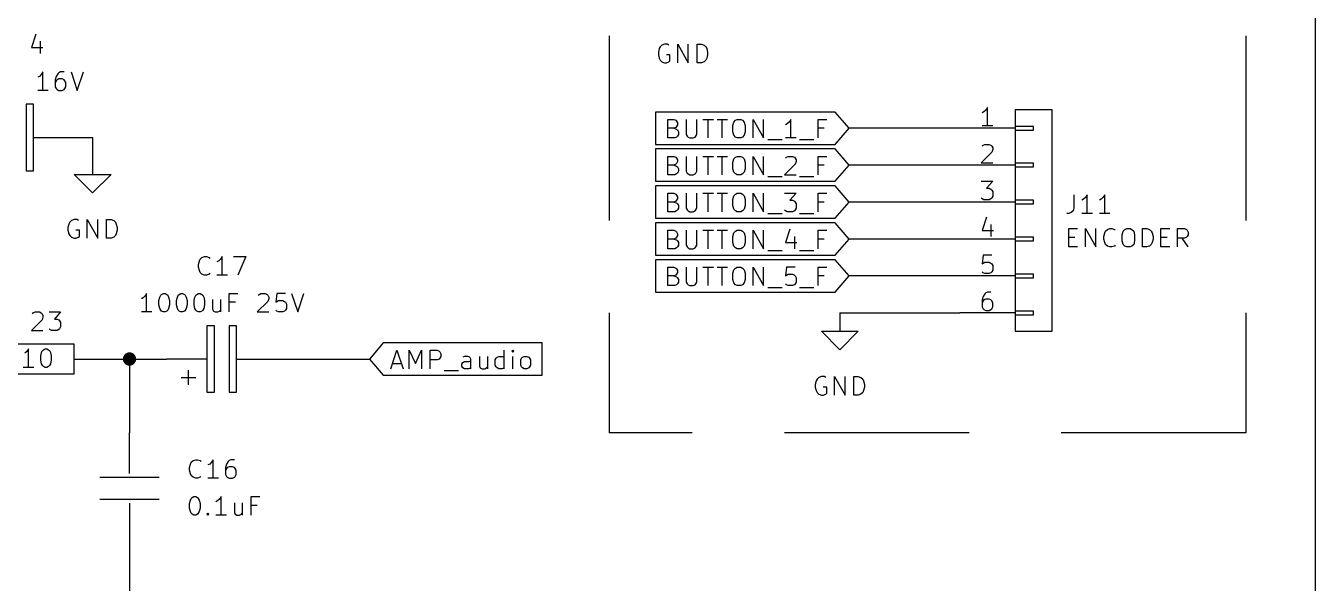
# Model space of a CAD drawing. Extents: x 0.3 to 16.3, y -11.7 to -0.2.
# Drawn here: x 12.844 to 16.338, y -7.107 to -5.598 of the extents above; entities that cross this region are included whole.
import ezdxf

# ---------------------------------------------------------------- set-up
doc = ezdxf.new("R2010")
doc.units = 0
doc.header["$MEASUREMENT"] = 0
doc.linetypes.add('DASHED', pattern=[0.75, 0.5, -0.25])
doc.layers.add('BLACK', color=7, linetype='CONTINUOUS')

msp = doc.modelspace()

# ---------------------------------------------------------------- linework, layer by layer
at = {"layer": 'BLACK', "linetype": 'CONTINUOUS'}
for p, q in [((16.3381, -0.19685), (16.3381, -11.4961)), ((12.8714, -5.62024), (12.8595, -5.65595)), ((12.8714, -5.62024), (12.8595, -5.65595)), ((12.8595, -5.65595), (12.8905, -5.65595)), ((12.8595, -5.65595), (12.8905, -5.65595)), ((12.8833, -5.63928), (12.8833, -5.67262)), ((12.8833, -5.63928), (12.8833, -5.67262)), ((14.5607, -5.65952), (14.5583, -5.66904)), ((14.5631, -5.65476), (14.5607, -5.65952)), ((14.5679, -5.65), (14.5631, -5.65476)), ((14.575, -5.64761), (14.5679, -5.65)), ((14.5821, -5.64761), (14.575, -5.64761)), ((14.5869, -5.65), (14.5821, -5.64761)), ((14.6107, -5.69761), (14.6107, -5.64761)), ((14.6107, -5.64761), (14.6393, -5.69761)), ((14.6393, -5.69761), (14.6393, -5.64761)), ((14.6631, -5.69761), (14.6631, -5.64761)), ((14.6631, -5.64761), (14.675, -5.64761)), ((14.675, -5.64761), (14.6821, -5.65)), ((14.6821, -5.65), (14.6869, -5.65476)), ((14.6869, -5.65476), (14.6893, -5.65952)), ((14.6893, -5.65952), (14.6917, -5.66904)), ((14.5583, -5.66904), (14.5583, -5.67619)), ((14.5583, -5.67619), (14.5607, -5.68571)), ((14.5607, -5.68571), (14.5631, -5.69047)), ((14.5631, -5.69047), (14.5679, -5.69523)), ((14.5679, -5.69523), (14.575, -5.69761)), ((14.5893, -5.67619), (14.5798, -5.67619)), ((14.5798, -5.69761), (14.5869, -5.69523)), ((14.5869, -5.69523), (14.5893, -5.69285)), ((14.5893, -5.69285), (14.5893, -5.67619)), ((14.6821, -5.69523), (14.675, -5.69761)), ((14.6869, -5.69047), (14.6821, -5.69523)), ((14.6893, -5.68571), (14.6869, -5.69047)), ((14.6917, -5.67619), (14.6893, -5.68571)), ((14.6917, -5.66904), (14.6917, -5.67619)), ((12.8857, -5.72976), (12.8809, -5.73452)), ((12.8857, -5.72976), (12.8809, -5.73452)), ((12.8905, -5.72262), (12.8857, -5.72976)), ((12.8905, -5.72262), (12.8857, -5.72976)), ((12.8905, -5.77262), (12.8905, -5.72262)), ((12.8905, -5.77262), (12.8905, -5.72262)), ((12.9309, -5.72738), (12.9262, -5.73452)), ((12.9309, -5.72738), (12.9262, -5.73452)), ((12.9333, -5.725), (12.9309, -5.72738)), ((12.9333, -5.725), (12.9309, -5.72738)), ((12.9381, -5.72262), (12.9333, -5.725)), ((12.9381, -5.72262), (12.9333, -5.725)), ((12.9476, -5.72262), (12.9381, -5.72262)), ((12.9476, -5.72262), (12.9381, -5.72262)), ((12.9667, -5.72262), (12.9833, -5.77262)), ((12.9667, -5.72262), (12.9833, -5.77262)), ((12.9833, -5.77262), (13, -5.72262)), ((12.9833, -5.77262), (13, -5.72262)), ((14.575, -5.69761), (14.5798, -5.69761)), ((14.675, -5.69761), (14.6631, -5.69761)), ((12.8809, -5.73452), (12.8762, -5.7369)), ((12.8809, -5.73452), (12.8762, -5.7369)), ((12.9262, -5.73452), (12.9238, -5.74405)), ((12.9262, -5.73452), (12.9238, -5.74405)), ((12.9238, -5.74405), (12.9238, -5.76309)), ((12.9238, -5.74405), (12.9238, -5.76309)), ((12.9262, -5.74643), (12.9238, -5.75119)), ((12.9262, -5.74643), (12.9238, -5.75119)), ((12.9238, -5.76309), (12.9262, -5.76785)), ((12.9238, -5.76309), (12.9262, -5.76785)), ((12.9286, -5.74405), (12.9262, -5.74643)), ((12.9286, -5.74405), (12.9262, -5.74643)), ((12.9333, -5.74167), (12.9286, -5.74405)), ((12.9333, -5.74167), (12.9286, -5.74405)), ((12.9429, -5.74167), (12.9333, -5.74167)), ((12.9429, -5.74167), (12.9333, -5.74167)), ((12.9476, -5.74405), (12.9429, -5.74167)), ((12.9476, -5.74405), (12.9429, -5.74167)), ((12.95, -5.74643), (12.9476, -5.74405)), ((12.95, -5.74643), (12.9476, -5.74405)), ((12.9524, -5.75119), (12.95, -5.74643)), ((12.9524, -5.75119), (12.95, -5.74643)), ((12.95, -5.76785), (12.9524, -5.76309)), ((12.95, -5.76785), (12.9524, -5.76309)), ((12.9524, -5.76309), (12.9524, -5.75119)), ((12.9524, -5.76309), (12.9524, -5.75119)), ((12.9048, -5.77262), (12.8762, -5.77262)), ((12.9048, -5.77262), (12.8762, -5.77262)), ((12.9262, -5.76785), (12.9286, -5.77024)), ((12.9262, -5.76785), (12.9286, -5.77024)), ((12.9286, -5.77024), (12.9333, -5.77262)), ((12.9286, -5.77024), (12.9333, -5.77262)), ((12.9333, -5.77262), (12.9429, -5.77262)), ((12.9333, -5.77262), (12.9429, -5.77262)), ((12.9429, -5.77262), (12.9476, -5.77024)), ((12.9429, -5.77262), (12.9476, -5.77024)), ((12.9476, -5.77024), (12.95, -5.76785)), ((12.9476, -5.77024), (12.95, -5.76785)), ((12.845, -5.81), (12.845, -5.99)), ((12.865, -5.81), (12.845, -5.81)), ((12.865, -5.99), (12.865, -5.81)), ((15.0375, -5.83124), (14.55, -5.83124)), ((14.55, -5.83124), (14.55, -5.875)), ((15.075, -5.875), (15.0375, -5.83124)), ((15.4405, -5.83052), (15.4357, -5.8329)), ((15.4452, -5.82576), (15.4405, -5.83052)), ((15.45, -5.81862), (15.4452, -5.82576)), ((15.45, -5.86862), (15.45, -5.81862)), ((15.525, -5.825), (15.525, -6.425)), ((15.625, -5.825), (15.525, -5.825)), ((15.625, -6.425), (15.625, -5.825)), ((14.5838, -5.90119), (14.5838, -5.85119)), ((14.5838, -5.85119), (14.6004, -5.85119)), ((14.6004, -5.85119), (14.6052, -5.85357)), ((14.6052, -5.85357), (14.6076, -5.85595)), ((14.6076, -5.85595), (14.61, -5.86072)), ((14.61, -5.86548), (14.6076, -5.87024)), ((14.61, -5.86072), (14.61, -5.86548)), ((14.6338, -5.85119), (14.6338, -5.89167)), ((14.6623, -5.89167), (14.6623, -5.85119)), ((14.679, -5.85119), (14.7076, -5.85119)), ((14.6933, -5.90119), (14.6933, -5.85119)), ((14.7171, -5.85119), (14.7457, -5.85119)), ((14.7314, -5.90119), (14.7314, -5.85119)), ((14.76, -5.86786), (14.7623, -5.85833)), ((14.76, -5.88452), (14.76, -5.86786)), ((14.7623, -5.85833), (14.7671, -5.85357)), ((14.7671, -5.85357), (14.7719, -5.85119)), ((14.7719, -5.85119), (14.7814, -5.85119)), ((14.7814, -5.85119), (14.7862, -5.85357)), ((14.7862, -5.85357), (14.7909, -5.85833)), ((14.7909, -5.85833), (14.7933, -5.86786)), ((14.7933, -5.86786), (14.7933, -5.88452)), ((14.8147, -5.90119), (14.8147, -5.85119)), ((14.8147, -5.85119), (14.8433, -5.90119)), ((14.8433, -5.90119), (14.8433, -5.85119)), ((14.9076, -5.8631), (14.9028, -5.86548)), ((14.9123, -5.85833), (14.9076, -5.8631)), ((14.9171, -5.85119), (14.9123, -5.85833)), ((14.9171, -5.90119), (14.9171, -5.85119)), ((14.9909, -5.90119), (14.9909, -5.85119)), ((14.9909, -5.85119), (15.0147, -5.85119)), ((15.4643, -5.86862), (15.4357, -5.86862)), ((15.525, -5.87), (15.525, -5.88)), ((15.575, -5.87), (15.525, -5.87)), ((15.575, -5.88), (15.575, -5.87)), ((12.865, -5.9), (12.975, -5.9)), ((12.865, -5.9), (12.975, -5.9)), ((12.975, -5.9), (13.025, -5.9)), ((13.025, -5.9), (13.025, -5.95)), ((14.55, -5.875), (14.55, -5.91876)), ((14.6004, -5.875), (14.5838, -5.875)), ((14.6028, -5.90119), (14.5838, -5.90119)), ((14.6052, -5.87262), (14.6004, -5.875)), ((14.6004, -5.875), (14.6076, -5.87738)), ((14.6076, -5.89881), (14.6028, -5.90119)), ((14.6076, -5.87024), (14.6052, -5.87262)), ((14.6076, -5.87738), (14.61, -5.87976)), ((14.61, -5.89643), (14.6076, -5.89881)), ((14.61, -5.87976), (14.6123, -5.88452)), ((14.6123, -5.89167), (14.61, -5.89643)), ((14.6123, -5.88452), (14.6123, -5.89167)), ((14.6338, -5.89167), (14.6362, -5.89643)), ((14.6362, -5.89643), (14.6385, -5.89881)), ((14.6385, -5.89881), (14.6433, -5.90119)), ((14.6433, -5.90119), (14.6528, -5.90119)), ((14.6528, -5.90119), (14.6576, -5.89881)), ((14.6576, -5.89881), (14.66, -5.89643)), ((14.66, -5.89643), (14.6623, -5.89167)), ((14.7623, -5.89405), (14.76, -5.88452)), ((14.7671, -5.89881), (14.7623, -5.89405)), ((14.7719, -5.90119), (14.7671, -5.89881)), ((14.7814, -5.90119), (14.7719, -5.90119)), ((14.7862, -5.89881), (14.7814, -5.90119)), ((14.7909, -5.89405), (14.7862, -5.89881)), ((14.7933, -5.88452), (14.7909, -5.89405)), ((14.9314, -5.90119), (14.9028, -5.90119)), ((15.0076, -5.875), (14.9909, -5.875)), ((15.0375, -5.91876), (15.075, -5.875)), ((15.375, -5.875), (15.075, -5.875)), ((15.525, -5.875), (15.375, -5.875)), ((15.525, -5.88), (15.575, -5.88)), ((14.55, -5.91876), (15.0375, -5.91876)), ((15.0375, -5.93124), (14.55, -5.93124)), ((14.55, -5.93124), (14.55, -5.975)), ((14.8552, -5.90595), (14.8933, -5.90595)), ((14.9409, -5.90595), (14.979, -5.90595)), ((15.075, -5.975), (15.0375, -5.93124)), ((15.4619, -5.94005), (15.4333, -5.96862)), ((15.4357, -5.92338), (15.4381, -5.921)), ((15.4381, -5.921), (15.4429, -5.91862)), ((15.4429, -5.91862), (15.4548, -5.91862)), ((15.4548, -5.91862), (15.4595, -5.921)), ((15.4595, -5.921), (15.4619, -5.92338)), ((15.4619, -5.92338), (15.4643, -5.92814)), ((15.4643, -5.9329), (15.4619, -5.94005)), ((15.4643, -5.92814), (15.4643, -5.9329)), ((13.025, -5.95), (13.025, -6)), ((14.5838, -6.00119), (14.5838, -5.95119)), ((14.5838, -5.95119), (14.6004, -5.95119)), ((14.6004, -5.95119), (14.6052, -5.95357)), ((14.6052, -5.97262), (14.6004, -5.975)), ((14.6052, -5.95357), (14.6076, -5.95595)), ((14.6076, -5.97024), (14.6052, -5.97262)), ((14.6076, -5.95595), (14.61, -5.96072)), ((14.61, -5.96548), (14.6076, -5.97024)), ((14.61, -5.96072), (14.61, -5.96548)), ((14.6338, -5.95119), (14.6338, -5.99167)), ((14.6623, -5.99167), (14.6623, -5.95119)), ((14.679, -5.95119), (14.7076, -5.95119)), ((14.6933, -6.00119), (14.6933, -5.95119)), ((14.7171, -5.95119), (14.7457, -5.95119)), ((14.7314, -6.00119), (14.7314, -5.95119)), ((14.76, -5.96786), (14.7623, -5.95833)), ((14.76, -5.98452), (14.76, -5.96786)), ((14.7623, -5.95833), (14.7671, -5.95357)), ((14.7671, -5.95357), (14.7719, -5.95119)), ((14.7719, -5.95119), (14.7814, -5.95119)), ((14.7814, -5.95119), (14.7862, -5.95357)), ((14.7862, -5.95357), (14.7909, -5.95833)), ((14.7909, -5.95833), (14.7933, -5.96786)), ((14.7933, -5.96786), (14.7933, -5.98452)), ((14.8147, -6.00119), (14.8147, -5.95119)), ((14.8147, -5.95119), (14.8433, -6.00119)), ((14.8433, -6.00119), (14.8433, -5.95119)), ((14.929, -5.97262), (14.9004, -6.00119)), ((14.9028, -5.95595), (14.9052, -5.95357)), ((14.9052, -5.95357), (14.91, -5.95119)), ((14.91, -5.95119), (14.9219, -5.95119)), ((14.9219, -5.95119), (14.9266, -5.95357)), ((14.9266, -5.95357), (14.929, -5.95595)), ((14.929, -5.95595), (14.9314, -5.96072)), ((14.9314, -5.96548), (14.929, -5.97262)), ((14.9314, -5.96072), (14.9314, -5.96548)), ((14.9909, -6.00119), (14.9909, -5.95119)), ((14.9909, -5.95119), (15.0147, -5.95119)), ((15.4333, -5.96862), (15.4643, -5.96862)), ((15.525, -5.97), (15.525, -5.98)), ((15.575, -5.97), (15.525, -5.97)), ((15.575, -5.98), (15.575, -5.97)), ((12.845, -5.99), (12.865, -5.99)), ((13.025, -6.05), (12.975, -6)), ((12.975, -6), (13.025, -6)), ((13.025, -6), (13.075, -6)), ((13.075, -6), (13.025, -6.05)), ((14.55, -5.975), (14.55, -6.01876)), ((14.6004, -5.975), (14.5838, -5.975)), ((14.6028, -6.00119), (14.5838, -6.00119)), ((14.6004, -5.975), (14.6076, -5.97738)), ((14.6076, -5.99881), (14.6028, -6.00119)), ((14.6076, -5.97738), (14.61, -5.97976)), ((14.61, -5.99643), (14.6076, -5.99881)), ((14.61, -5.97976), (14.6123, -5.98452)), ((14.6123, -5.99167), (14.61, -5.99643)), ((14.6123, -5.98452), (14.6123, -5.99167)), ((14.6338, -5.99167), (14.6362, -5.99643)), ((14.6362, -5.99643), (14.6385, -5.99881)), ((14.6385, -5.99881), (14.6433, -6.00119)), ((14.6433, -6.00119), (14.6528, -6.00119)), ((14.6528, -6.00119), (14.6576, -5.99881)), ((14.6576, -5.99881), (14.66, -5.99643)), ((14.66, -5.99643), (14.6623, -5.99167)), ((14.7623, -5.99405), (14.76, -5.98452)), ((14.7671, -5.99881), (14.7623, -5.99405)), ((14.7719, -6.00119), (14.7671, -5.99881)), ((14.7814, -6.00119), (14.7719, -6.00119)), ((14.7862, -5.99881), (14.7814, -6.00119)), ((14.7909, -5.99405), (14.7862, -5.99881)), ((14.7933, -5.98452), (14.7909, -5.99405)), ((14.8552, -6.00595), (14.8933, -6.00595)), ((14.9004, -6.00119), (14.9314, -6.00119)), ((14.9409, -6.00595), (14.979, -6.00595)), ((15.0076, -5.975), (14.9909, -5.975)), ((15.0375, -6.01876), (15.075, -5.975)), ((15.375, -5.975), (15.075, -5.975)), ((15.525, -5.975), (15.375, -5.975)), ((15.525, -5.98), (15.575, -5.98)), ((14.55, -6.01876), (15.0375, -6.01876)), ((15.0375, -6.03124), (14.55, -6.03124)), ((14.55, -6.03124), (14.55, -6.075)), ((15.075, -6.075), (15.0375, -6.03124)), ((15.4333, -6.01862), (15.4643, -6.01862)), ((15.4643, -6.01862), (15.4476, -6.03767)), ((15.4476, -6.03767), (15.4548, -6.03767)), ((15.4548, -6.03767), (15.4595, -6.04005)), ((15.4595, -6.04005), (15.4619, -6.04243)), ((15.4619, -6.04243), (15.4643, -6.04719)), ((14.55, -6.075), (14.55, -6.11876)), ((14.5838, -6.10119), (14.5838, -6.05119)), ((14.5838, -6.05119), (14.6004, -6.05119)), ((14.6004, -6.075), (14.5838, -6.075)), ((14.6004, -6.05119), (14.6052, -6.05357)), ((14.6052, -6.07262), (14.6004, -6.075)), ((14.6004, -6.075), (14.6076, -6.07738)), ((14.6052, -6.05357), (14.6076, -6.05595)), ((14.6076, -6.07024), (14.6052, -6.07262)), ((14.6076, -6.05595), (14.61, -6.06072)), ((14.61, -6.06548), (14.6076, -6.07024)), ((14.6076, -6.07738), (14.61, -6.07976)), ((14.61, -6.06072), (14.61, -6.06548)), ((14.61, -6.07976), (14.6123, -6.08452)), ((14.6338, -6.05119), (14.6338, -6.09167)), ((14.6623, -6.09167), (14.6623, -6.05119)), ((14.679, -6.05119), (14.7076, -6.05119)), ((14.6933, -6.10119), (14.6933, -6.05119)), ((14.7171, -6.05119), (14.7457, -6.05119)), ((14.7314, -6.10119), (14.7314, -6.05119)), ((14.76, -6.06786), (14.7623, -6.05833)), ((14.76, -6.08452), (14.76, -6.06786)), ((14.7623, -6.05833), (14.7671, -6.05357)), ((14.7671, -6.05357), (14.7719, -6.05119)), ((14.7719, -6.05119), (14.7814, -6.05119)), ((14.7814, -6.05119), (14.7862, -6.05357)), ((14.7862, -6.05357), (14.7909, -6.05833)), ((14.7909, -6.05833), (14.7933, -6.06786)), ((14.7933, -6.06786), (14.7933, -6.08452)), ((14.8147, -6.10119), (14.8147, -6.05119)), ((14.8147, -6.05119), (14.8433, -6.10119)), ((14.8433, -6.10119), (14.8433, -6.05119)), ((14.9004, -6.05119), (14.9314, -6.05119)), ((14.9314, -6.05119), (14.9147, -6.07024)), ((14.9147, -6.07024), (14.9219, -6.07024)), ((14.9219, -6.07024), (14.9266, -6.07262)), ((14.9266, -6.07262), (14.929, -6.075)), ((14.929, -6.075), (14.9314, -6.07976)), ((14.9314, -6.07976), (14.9314, -6.09167)), ((14.9909, -6.10119), (14.9909, -6.05119)), ((14.9909, -6.05119), (15.0147, -6.05119)), ((15.0076, -6.075), (14.9909, -6.075)), ((15.0375, -6.11876), (15.075, -6.075)), ((15.375, -6.075), (15.075, -6.075)), ((15.525, -6.075), (15.375, -6.075)), ((15.4357, -6.06624), (15.4333, -6.06385)), ((15.4405, -6.06862), (15.4357, -6.06624)), ((15.4548, -6.06862), (15.4405, -6.06862)), ((15.4595, -6.06624), (15.4548, -6.06862)), ((15.4619, -6.06385), (15.4595, -6.06624)), ((15.4643, -6.05909), (15.4619, -6.06385)), ((15.4643, -6.04719), (15.4643, -6.05909)), ((15.525, -6.07), (15.525, -6.08)), ((15.575, -6.07), (15.525, -6.07)), ((15.575, -6.08), (15.575, -6.07)), ((15.6843, -6.05561), (15.6843, -6.09133)), ((15.7105, -6.06752), (15.7057, -6.0699)), ((15.7153, -6.06276), (15.7105, -6.06752)), ((15.72, -6.05561), (15.7153, -6.06276)), ((15.72, -6.10561), (15.72, -6.05561)), ((15.7581, -6.06752), (15.7534, -6.0699)), ((15.7629, -6.06276), (15.7581, -6.06752)), ((15.7676, -6.05561), (15.7629, -6.06276)), ((15.7676, -6.10561), (15.7676, -6.05561)), ((14.6028, -6.10119), (14.5838, -6.10119)), ((14.6076, -6.09881), (14.6028, -6.10119)), ((14.61, -6.09643), (14.6076, -6.09881)), ((14.6123, -6.09167), (14.61, -6.09643)), ((14.6123, -6.08452), (14.6123, -6.09167)), ((14.6338, -6.09167), (14.6362, -6.09643)), ((14.6362, -6.09643), (14.6385, -6.09881)), ((14.6385, -6.09881), (14.6433, -6.10119)), ((14.6433, -6.10119), (14.6528, -6.10119)), ((14.6528, -6.10119), (14.6576, -6.09881)), ((14.6576, -6.09881), (14.66, -6.09643)), ((14.66, -6.09643), (14.6623, -6.09167)), ((14.7623, -6.09405), (14.76, -6.08452)), ((14.7671, -6.09881), (14.7623, -6.09405)), ((14.7719, -6.10119), (14.7671, -6.09881)), ((14.7814, -6.10119), (14.7719, -6.10119)), ((14.7862, -6.09881), (14.7814, -6.10119)), ((14.7909, -6.09405), (14.7862, -6.09881)), ((14.7933, -6.08452), (14.7909, -6.09405)), ((14.8552, -6.10595), (14.8933, -6.10595)), ((14.9028, -6.09881), (14.9004, -6.09643)), ((14.9076, -6.10119), (14.9028, -6.09881)), ((14.9219, -6.10119), (14.9076, -6.10119)), ((14.9266, -6.09881), (14.9219, -6.10119)), ((14.929, -6.09643), (14.9266, -6.09881)), ((14.9314, -6.09167), (14.929, -6.09643)), ((14.9409, -6.10595), (14.979, -6.10595)), ((15.525, -6.08), (15.575, -6.08)), ((15.67, -6.10561), (15.6653, -6.10561)), ((15.6772, -6.10323), (15.67, -6.10561)), ((15.6819, -6.09847), (15.6772, -6.10323)), ((15.6843, -6.09133), (15.6819, -6.09847)), ((15.7343, -6.10561), (15.7057, -6.10561)), ((15.7819, -6.10561), (15.7534, -6.10561)), ((12.9607, -6.13452), (12.9583, -6.14404)), ((12.9607, -6.13452), (12.9583, -6.14404)), ((12.9583, -6.14404), (12.9583, -6.15119)), ((12.9583, -6.14404), (12.9583, -6.15119)), ((12.9631, -6.12976), (12.9607, -6.13452)), ((12.9631, -6.12976), (12.9607, -6.13452)), ((12.9679, -6.125), (12.9631, -6.12976)), ((12.9679, -6.125), (12.9631, -6.12976)), ((12.975, -6.12261), (12.9679, -6.125)), ((12.975, -6.12261), (12.9679, -6.125)), ((12.9821, -6.12261), (12.975, -6.12261)), ((12.9821, -6.12261), (12.975, -6.12261)), ((12.9869, -6.125), (12.9821, -6.12261)), ((12.9869, -6.125), (12.9821, -6.12261)), ((13.0107, -6.17261), (13.0107, -6.12261)), ((13.0107, -6.12261), (13.0393, -6.17261)), ((13.0107, -6.17261), (13.0107, -6.12261)), ((13.0107, -6.12261), (13.0393, -6.17261)), ((13.0393, -6.17261), (13.0393, -6.12261)), ((13.0393, -6.17261), (13.0393, -6.12261)), ((13.0631, -6.17261), (13.0631, -6.12261)), ((13.0631, -6.12261), (13.075, -6.12261)), ((13.0631, -6.17261), (13.0631, -6.12261)), ((13.0631, -6.12261), (13.075, -6.12261)), ((13.075, -6.12261), (13.0821, -6.125)), ((13.075, -6.12261), (13.0821, -6.125)), ((13.0821, -6.125), (13.0869, -6.12976)), ((13.0821, -6.125), (13.0869, -6.12976)), ((13.0869, -6.12976), (13.0893, -6.13452)), ((13.0869, -6.12976), (13.0893, -6.13452)), ((13.0893, -6.13452), (13.0917, -6.14404)), ((13.0893, -6.13452), (13.0917, -6.14404)), ((13.0917, -6.14404), (13.0917, -6.15119)), ((13.0917, -6.14404), (13.0917, -6.15119)), ((14.55, -6.11876), (15.0375, -6.11876)), ((15.0375, -6.13124), (14.55, -6.13124)), ((14.55, -6.13124), (14.55, -6.175)), ((14.9147, -6.14881), (14.9028, -6.18452)), ((15.075, -6.175), (15.0375, -6.13124)), ((15.4476, -6.11624), (15.4357, -6.15195)), ((15.4595, -6.13528), (15.4595, -6.16862)), ((15.67, -6.19661), (15.67, -6.14661)), ((15.67, -6.14661), (15.6938, -6.14661)), ((15.7153, -6.19661), (15.7153, -6.14661)), ((15.7153, -6.14661), (15.7438, -6.19661)), ((15.7438, -6.19661), (15.7438, -6.14661)), ((15.77, -6.15376), (15.7748, -6.149)), ((15.7748, -6.149), (15.7819, -6.14661)), ((15.7819, -6.14661), (15.7867, -6.14661)), ((15.7867, -6.14661), (15.7938, -6.149)), ((15.7938, -6.149), (15.7962, -6.15137)), ((15.8176, -6.15376), (15.8224, -6.149)), ((15.8224, -6.149), (15.8272, -6.14661)), ((15.8272, -6.14661), (15.8367, -6.14661)), ((15.8367, -6.14661), (15.8415, -6.149)), ((15.8415, -6.149), (15.8462, -6.15376)), ((15.87, -6.19661), (15.87, -6.14661)), ((15.87, -6.14661), (15.8819, -6.14661)), ((15.8819, -6.14661), (15.8891, -6.149)), ((15.8891, -6.149), (15.8938, -6.15376)), ((15.92, -6.19661), (15.92, -6.14661)), ((15.92, -6.14661), (15.9438, -6.14661)), ((15.9653, -6.19661), (15.9653, -6.14661)), ((15.9653, -6.14661), (15.9843, -6.14661)), ((15.9843, -6.14661), (15.9891, -6.149)), ((15.9891, -6.149), (15.9915, -6.15137)), ((12.9583, -6.15119), (12.9607, -6.16071)), ((12.9583, -6.15119), (12.9607, -6.16071)), ((12.9607, -6.16071), (12.9631, -6.16547)), ((12.9607, -6.16071), (12.9631, -6.16547)), ((12.9631, -6.16547), (12.9679, -6.17023)), ((12.9631, -6.16547), (12.9679, -6.17023)), ((12.9679, -6.17023), (12.975, -6.17261)), ((12.9679, -6.17023), (12.975, -6.17261)), ((12.975, -6.17261), (12.9798, -6.17261)), ((12.975, -6.17261), (12.9798, -6.17261)), ((12.9893, -6.15119), (12.9798, -6.15119)), ((12.9893, -6.15119), (12.9798, -6.15119)), ((12.9798, -6.17261), (12.9869, -6.17023)), ((12.9798, -6.17261), (12.9869, -6.17023)), ((12.9869, -6.17023), (12.9893, -6.16785)), ((12.9869, -6.17023), (12.9893, -6.16785)), ((12.9893, -6.16785), (12.9893, -6.15119)), ((12.9893, -6.16785), (12.9893, -6.15119)), ((13.075, -6.17261), (13.0631, -6.17261)), ((13.075, -6.17261), (13.0631, -6.17261)), ((13.0821, -6.17023), (13.075, -6.17261)), ((13.0821, -6.17023), (13.075, -6.17261)), ((13.0869, -6.16547), (13.0821, -6.17023)), ((13.0869, -6.16547), (13.0821, -6.17023)), ((13.0893, -6.16071), (13.0869, -6.16547)), ((13.0893, -6.16071), (13.0869, -6.16547)), ((13.0917, -6.15119), (13.0893, -6.16071)), ((13.0917, -6.15119), (13.0893, -6.16071)), ((14.55, -6.175), (14.55, -6.21876)), ((14.5838, -6.20119), (14.5838, -6.15119)), ((14.5838, -6.15119), (14.6004, -6.15119)), ((14.6004, -6.175), (14.5838, -6.175)), ((14.6004, -6.15119), (14.6052, -6.15357)), ((14.6052, -6.17262), (14.6004, -6.175)), ((14.6004, -6.175), (14.6076, -6.17738)), ((14.6052, -6.15357), (14.6076, -6.15595)), ((14.6076, -6.17024), (14.6052, -6.17262)), ((14.6076, -6.15595), (14.61, -6.16072)), ((14.61, -6.16548), (14.6076, -6.17024)), ((14.6076, -6.17738), (14.61, -6.17976)), ((14.61, -6.16072), (14.61, -6.16548)), ((14.61, -6.17976), (14.6123, -6.18452)), ((14.6123, -6.18452), (14.6123, -6.19167)), ((14.6338, -6.15119), (14.6338, -6.19167)), ((14.6623, -6.19167), (14.6623, -6.15119)), ((14.679, -6.15119), (14.7076, -6.15119)), ((14.6933, -6.20119), (14.6933, -6.15119)), ((14.7171, -6.15119), (14.7457, -6.15119)), ((14.7314, -6.20119), (14.7314, -6.15119)), ((14.76, -6.16786), (14.7623, -6.15833)), ((14.76, -6.18452), (14.76, -6.16786)), ((14.7623, -6.19405), (14.76, -6.18452)), ((14.7623, -6.15833), (14.7671, -6.15357)), ((14.7671, -6.15357), (14.7719, -6.15119)), ((14.7719, -6.15119), (14.7814, -6.15119)), ((14.7814, -6.15119), (14.7862, -6.15357)), ((14.7862, -6.15357), (14.7909, -6.15833)), ((14.7909, -6.15833), (14.7933, -6.16786)), ((14.7933, -6.18452), (14.7909, -6.19405)), ((14.7933, -6.16786), (14.7933, -6.18452)), ((14.8147, -6.20119), (14.8147, -6.15119)), ((14.8147, -6.15119), (14.8433, -6.20119)), ((14.8433, -6.20119), (14.8433, -6.15119)), ((14.9028, -6.18452), (14.9338, -6.18452)), ((14.9266, -6.16786), (14.9266, -6.20119)), ((14.9909, -6.20119), (14.9909, -6.15119)), ((14.9909, -6.15119), (15.0147, -6.15119)), ((15.0076, -6.175), (14.9909, -6.175)), ((15.0375, -6.21876), (15.075, -6.175)), ((15.375, -6.175), (15.075, -6.175)), ((15.525, -6.175), (15.375, -6.175)), ((15.4357, -6.15195), (15.4667, -6.15195)), ((15.525, -6.17), (15.525, -6.18)), ((15.575, -6.17), (15.525, -6.17)), ((15.525, -6.18), (15.575, -6.18)), ((15.575, -6.18), (15.575, -6.17)), ((15.67, -6.17042), (15.6867, -6.17042)), ((15.7653, -6.16804), (15.7676, -6.15852)), ((15.7653, -6.17519), (15.7653, -6.16804)), ((15.7676, -6.18471), (15.7653, -6.17519)), ((15.7676, -6.15852), (15.77, -6.15376)), ((15.8153, -6.16328), (15.8176, -6.15376)), ((15.8153, -6.17994), (15.8153, -6.16328)), ((15.8176, -6.18947), (15.8153, -6.17994)), ((15.8462, -6.15376), (15.8486, -6.16328)), ((15.8486, -6.17994), (15.8462, -6.18947)), ((15.8486, -6.16328), (15.8486, -6.17994)), ((15.8938, -6.15376), (15.8962, -6.15852)), ((15.8962, -6.15852), (15.8986, -6.16804)), ((15.8986, -6.17519), (15.8962, -6.18471)), ((15.8986, -6.16804), (15.8986, -6.17519)), ((15.92, -6.17042), (15.9367, -6.17042)), ((15.9843, -6.1728), (15.9653, -6.1728)), ((15.9938, -6.19661), (15.9772, -6.1728)), ((15.9891, -6.17042), (15.9843, -6.1728)), ((15.9915, -6.16804), (15.9891, -6.17042)), ((15.9915, -6.15137), (15.9938, -6.15614)), ((15.9938, -6.16328), (15.9915, -6.16804)), ((15.9938, -6.15614), (15.9938, -6.16328)), ((14.55, -6.21876), (15.0375, -6.21876)), ((14.6028, -6.20119), (14.5838, -6.20119)), ((14.6076, -6.19881), (14.6028, -6.20119)), ((14.61, -6.19643), (14.6076, -6.19881)), ((14.6123, -6.19167), (14.61, -6.19643)), ((14.6338, -6.19167), (14.6362, -6.19643)), ((14.6362, -6.19643), (14.6385, -6.19881)), ((14.6385, -6.19881), (14.6433, -6.20119)), ((14.6433, -6.20119), (14.6528, -6.20119)), ((14.6528, -6.20119), (14.6576, -6.19881)), ((14.6576, -6.19881), (14.66, -6.19643)), ((14.66, -6.19643), (14.6623, -6.19167)), ((14.7671, -6.19881), (14.7623, -6.19405)), ((14.7719, -6.20119), (14.7671, -6.19881)), ((14.7814, -6.20119), (14.7719, -6.20119)), ((14.7862, -6.19881), (14.7814, -6.20119)), ((14.7909, -6.19405), (14.7862, -6.19881)), ((14.8552, -6.20595), (14.8933, -6.20595)), ((14.9409, -6.20595), (14.979, -6.20595)), ((15.4381, -6.21862), (15.4357, -6.24243)), ((15.4619, -6.21862), (15.4381, -6.21862)), ((15.6938, -6.19661), (15.67, -6.19661)), ((15.77, -6.18947), (15.7676, -6.18471)), ((15.7748, -6.19423), (15.77, -6.18947)), ((15.7819, -6.19661), (15.7748, -6.19423)), ((15.7867, -6.19661), (15.7819, -6.19661)), ((15.7938, -6.19423), (15.7867, -6.19661)), ((15.7962, -6.19185), (15.7938, -6.19423)), ((15.8224, -6.19423), (15.8176, -6.18947)), ((15.8272, -6.19661), (15.8224, -6.19423)), ((15.8367, -6.19661), (15.8272, -6.19661)), ((15.8415, -6.19423), (15.8367, -6.19661)), ((15.8462, -6.18947), (15.8415, -6.19423)), ((15.8819, -6.19661), (15.87, -6.19661)), ((15.8891, -6.19423), (15.8819, -6.19661)), ((15.8938, -6.18947), (15.8891, -6.19423)), ((15.8962, -6.18471), (15.8938, -6.18947)), ((15.9438, -6.19661), (15.92, -6.19661)), ((13.3119, -6.24405), (13.3143, -6.23452)), ((13.3119, -6.25119), (13.3119, -6.24405)), ((13.3143, -6.26071), (13.3119, -6.25119)), ((13.3143, -6.23452), (13.3167, -6.22976)), ((13.3167, -6.22976), (13.3214, -6.225)), ((13.3214, -6.225), (13.3286, -6.22262)), ((13.3286, -6.22262), (13.3333, -6.22262)), ((13.3333, -6.22262), (13.3405, -6.225)), ((13.3405, -6.225), (13.3429, -6.22738)), ((13.3667, -6.23452), (13.3619, -6.2369)), ((13.3714, -6.22976), (13.3667, -6.23452)), ((13.3762, -6.22262), (13.3714, -6.22976)), ((13.3762, -6.27262), (13.3762, -6.22262)), ((13.4071, -6.22262), (13.4405, -6.22262)), ((13.4405, -6.22262), (13.419, -6.27262)), ((15.0375, -6.23124), (14.55, -6.23124)), ((14.55, -6.23124), (14.55, -6.275)), ((14.5838, -6.30119), (14.5838, -6.25119)), ((14.5838, -6.25119), (14.6004, -6.25119)), ((14.6004, -6.25119), (14.6052, -6.25357)), ((14.6052, -6.25357), (14.6076, -6.25595)), ((14.6338, -6.25119), (14.6338, -6.29167)), ((14.6623, -6.29167), (14.6623, -6.25119)), ((14.679, -6.25119), (14.7076, -6.25119)), ((14.6933, -6.30119), (14.6933, -6.25119)), ((14.7171, -6.25119), (14.7457, -6.25119)), ((14.7314, -6.30119), (14.7314, -6.25119)), ((14.7623, -6.25833), (14.7671, -6.25357)), ((14.7671, -6.25357), (14.7719, -6.25119)), ((14.7719, -6.25119), (14.7814, -6.25119)), ((14.7814, -6.25119), (14.7862, -6.25357)), ((14.7862, -6.25357), (14.7909, -6.25833)), ((14.8147, -6.30119), (14.8147, -6.25119)), ((14.8147, -6.25119), (14.8433, -6.30119)), ((14.8433, -6.30119), (14.8433, -6.25119)), ((14.9052, -6.25119), (14.9028, -6.275)), ((14.929, -6.25119), (14.9052, -6.25119)), ((14.9909, -6.30119), (14.9909, -6.25119)), ((14.9909, -6.25119), (15.0147, -6.25119)), ((15.075, -6.275), (15.0375, -6.23124)), ((15.4357, -6.24243), (15.4381, -6.24005)), ((15.4381, -6.24005), (15.4429, -6.23767)), ((15.4429, -6.23767), (15.4548, -6.23767)), ((15.4548, -6.23767), (15.4595, -6.24005)), ((15.4595, -6.24005), (15.4619, -6.24243)), ((15.4619, -6.24243), (15.4643, -6.24719)), ((15.4643, -6.24719), (15.4643, -6.25909)), ((13.3167, -6.26547), (13.3143, -6.26071)), ((13.3214, -6.27024), (13.3167, -6.26547)), ((13.3286, -6.27262), (13.3214, -6.27024)), ((13.3333, -6.27262), (13.3286, -6.27262)), ((13.3405, -6.27024), (13.3333, -6.27262)), ((13.3429, -6.26785), (13.3405, -6.27024)), ((13.3905, -6.27262), (13.3619, -6.27262)), ((14.55, -6.275), (14.55, -6.31876)), ((14.6004, -6.275), (14.5838, -6.275)), ((14.6052, -6.27262), (14.6004, -6.275)), ((14.6004, -6.275), (14.6076, -6.27738)), ((14.6076, -6.27024), (14.6052, -6.27262)), ((14.6076, -6.25595), (14.61, -6.26072)), ((14.61, -6.26548), (14.6076, -6.27024)), ((14.6076, -6.27738), (14.61, -6.27976)), ((14.61, -6.26072), (14.61, -6.26548)), ((14.61, -6.27976), (14.6123, -6.28452)), ((14.6123, -6.28452), (14.6123, -6.29167)), ((14.76, -6.26786), (14.7623, -6.25833)), ((14.76, -6.28452), (14.76, -6.26786)), ((14.7623, -6.29405), (14.76, -6.28452)), ((14.7909, -6.25833), (14.7933, -6.26786)), ((14.7933, -6.28452), (14.7909, -6.29405)), ((14.7933, -6.26786), (14.7933, -6.28452)), ((14.9028, -6.275), (14.9052, -6.27262)), ((14.9052, -6.27262), (14.91, -6.27024)), ((14.91, -6.27024), (14.9219, -6.27024)), ((14.9219, -6.27024), (14.9266, -6.27262)), ((14.9266, -6.27262), (14.929, -6.275)), ((14.929, -6.275), (14.9314, -6.27976)), ((14.9314, -6.27976), (14.9314, -6.29167)), ((15.0076, -6.275), (14.9909, -6.275)), ((15.0375, -6.31876), (15.075, -6.275)), ((15.375, -6.275), (15.075, -6.275)), ((15.525, -6.275), (15.375, -6.275)), ((15.4381, -6.26624), (15.4357, -6.26385)), ((15.4429, -6.26862), (15.4381, -6.26624)), ((15.4548, -6.26862), (15.4429, -6.26862)), ((15.4595, -6.26624), (15.4548, -6.26862)), ((15.4619, -6.26385), (15.4595, -6.26624)), ((15.4643, -6.25909), (15.4619, -6.26385)), ((15.525, -6.27), (15.525, -6.28)), ((15.575, -6.27), (15.525, -6.27)), ((15.525, -6.28), (15.575, -6.28)), ((15.575, -6.28), (15.575, -6.27)), ((13.1714, -6.32262), (13.1667, -6.32976)), ((13.1714, -6.37262), (13.1714, -6.32262)), ((13.2119, -6.325), (13.2167, -6.32262)), ((13.2167, -6.32262), (13.2214, -6.32262)), ((13.2214, -6.32262), (13.2262, -6.325)), ((13.2595, -6.325), (13.2643, -6.32262)), ((13.2643, -6.32262), (13.269, -6.32262)), ((13.269, -6.32262), (13.2738, -6.325)), ((13.3071, -6.325), (13.3119, -6.32262)), ((13.3119, -6.32262), (13.3167, -6.32262)), ((13.3167, -6.32262), (13.3214, -6.325)), ((13.3952, -6.37262), (13.3952, -6.32262)), ((13.3952, -6.32262), (13.419, -6.32262)), ((13.4762, -6.325), (13.4809, -6.32262)), ((13.4809, -6.32262), (13.4929, -6.32262)), ((13.4929, -6.32262), (13.4976, -6.325)), ((13.5238, -6.32262), (13.5214, -6.34643)), ((13.5476, -6.32262), (13.5238, -6.32262)), ((13.5643, -6.32262), (13.5809, -6.37262)), ((13.5809, -6.37262), (13.5976, -6.32262)), ((14.55, -6.31876), (15.0375, -6.31876)), ((14.6028, -6.30119), (14.5838, -6.30119)), ((14.6076, -6.29881), (14.6028, -6.30119)), ((14.61, -6.29643), (14.6076, -6.29881)), ((14.6123, -6.29167), (14.61, -6.29643)), ((14.6338, -6.29167), (14.6362, -6.29643)), ((14.6362, -6.29643), (14.6385, -6.29881)), ((14.6385, -6.29881), (14.6433, -6.30119)), ((14.6433, -6.30119), (14.6528, -6.30119)), ((14.6528, -6.30119), (14.6576, -6.29881)), ((14.6576, -6.29881), (14.66, -6.29643)), ((14.66, -6.29643), (14.6623, -6.29167)), ((14.7671, -6.29881), (14.7623, -6.29405)), ((14.7719, -6.30119), (14.7671, -6.29881)), ((14.7814, -6.30119), (14.7719, -6.30119)), ((14.7862, -6.29881), (14.7814, -6.30119)), ((14.7909, -6.29405), (14.7862, -6.29881)), ((14.8552, -6.30595), (14.8933, -6.30595)), ((14.9052, -6.29881), (14.9028, -6.29643)), ((14.91, -6.30119), (14.9052, -6.29881)), ((14.9219, -6.30119), (14.91, -6.30119)), ((14.9266, -6.29881), (14.9219, -6.30119)), ((14.929, -6.29643), (14.9266, -6.29881)), ((14.9314, -6.29167), (14.929, -6.29643)), ((14.9409, -6.30595), (14.979, -6.30595)), ((15.4429, -6.32338), (15.4381, -6.33052)), ((15.4452, -6.321), (15.4429, -6.32338)), ((15.45, -6.31862), (15.4452, -6.321)), ((15.4595, -6.31862), (15.45, -6.31862)), ((13.1619, -6.33452), (13.1571, -6.3369)), ((13.1667, -6.32976), (13.1619, -6.33452)), ((13.2048, -6.34167), (13.2071, -6.33214)), ((13.2048, -6.35357), (13.2048, -6.34167)), ((13.2071, -6.36309), (13.2048, -6.35357)), ((13.2071, -6.33214), (13.2095, -6.32738)), ((13.2095, -6.32738), (13.2119, -6.325)), ((13.2262, -6.325), (13.2286, -6.32738)), ((13.2286, -6.32738), (13.2309, -6.33214)), ((13.2309, -6.33214), (13.2333, -6.34167)), ((13.2333, -6.35357), (13.2309, -6.36309)), ((13.2333, -6.34167), (13.2333, -6.35357)), ((13.2524, -6.34167), (13.2548, -6.33214)), ((13.2524, -6.35357), (13.2524, -6.34167)), ((13.2548, -6.36309), (13.2524, -6.35357)), ((13.2548, -6.33214), (13.2571, -6.32738)), ((13.2571, -6.32738), (13.2595, -6.325)), ((13.2738, -6.325), (13.2762, -6.32738)), ((13.2762, -6.32738), (13.2786, -6.33214)), ((13.2786, -6.33214), (13.2809, -6.34167)), ((13.2809, -6.35357), (13.2786, -6.36309)), ((13.2809, -6.34167), (13.2809, -6.35357)), ((13.3, -6.34167), (13.3024, -6.33214)), ((13.3, -6.35357), (13.3, -6.34167)), ((13.3024, -6.36309), (13.3, -6.35357)), ((13.3024, -6.33214), (13.3048, -6.32738)), ((13.3048, -6.32738), (13.3071, -6.325)), ((13.3214, -6.325), (13.3238, -6.32738)), ((13.3238, -6.32738), (13.3262, -6.33214)), ((13.3262, -6.33214), (13.3286, -6.34167)), ((13.3286, -6.35357), (13.3262, -6.36309)), ((13.3286, -6.34167), (13.3286, -6.35357)), ((13.35, -6.33928), (13.35, -6.36547)), ((13.3714, -6.33928), (13.3714, -6.37262)), ((13.4119, -6.34643), (13.3952, -6.34643)), ((13.5, -6.34405), (13.4714, -6.37262)), ((13.4738, -6.32738), (13.4762, -6.325)), ((13.4976, -6.325), (13.5, -6.32738)), ((13.5, -6.32738), (13.5024, -6.33214)), ((13.5024, -6.3369), (13.5, -6.34405)), ((13.5024, -6.33214), (13.5024, -6.3369)), ((13.5214, -6.34643), (13.5238, -6.34405)), ((13.5238, -6.34405), (13.5286, -6.34167)), ((13.5286, -6.34167), (13.5405, -6.34167)), ((13.5405, -6.34167), (13.5452, -6.34405)), ((13.5452, -6.34405), (13.5476, -6.34643)), ((13.5476, -6.34643), (13.55, -6.35119)), ((13.55, -6.35119), (13.55, -6.36309)), ((15.4381, -6.33052), (15.4357, -6.34005)), ((15.4357, -6.34005), (15.4357, -6.35909)), ((15.4381, -6.34243), (15.4357, -6.34719)), ((15.4357, -6.35909), (15.4381, -6.36385)), ((15.4405, -6.34005), (15.4381, -6.34243)), ((15.4452, -6.33767), (15.4405, -6.34005)), ((15.4548, -6.33767), (15.4452, -6.33767)), ((15.4595, -6.34005), (15.4548, -6.33767)), ((15.4619, -6.34243), (15.4595, -6.34005)), ((15.4643, -6.34719), (15.4619, -6.34243)), ((15.4619, -6.36385), (15.4643, -6.35909)), ((15.4643, -6.35909), (15.4643, -6.34719)), ((12.8881, -6.39405), (12.8595, -6.42262)), ((12.8619, -6.37738), (12.8643, -6.375)), ((12.8643, -6.375), (12.869, -6.37262)), ((12.869, -6.37262), (12.8809, -6.37262)), ((12.8809, -6.37262), (12.8857, -6.375)), ((12.8857, -6.375), (12.8881, -6.37738)), ((12.8881, -6.37738), (12.8905, -6.38214)), ((12.8905, -6.3869), (12.8881, -6.39405)), ((12.8905, -6.38214), (12.8905, -6.3869)), ((12.9071, -6.37262), (12.9381, -6.37262)), ((12.9381, -6.37262), (12.9214, -6.39167)), ((12.9214, -6.39167), (12.9286, -6.39167)), ((12.9286, -6.39167), (12.9333, -6.39405)), ((12.9333, -6.39405), (12.9357, -6.39643)), ((13.1857, -6.37262), (13.1571, -6.37262)), ((13.2095, -6.36785), (13.2071, -6.36309)), ((13.2119, -6.37024), (13.2095, -6.36785)), ((13.2167, -6.37262), (13.2119, -6.37024)), ((13.2214, -6.37262), (13.2167, -6.37262)), ((13.2262, -6.37024), (13.2214, -6.37262)), ((13.2286, -6.36785), (13.2262, -6.37024)), ((13.2309, -6.36309), (13.2286, -6.36785)), ((13.2571, -6.36785), (13.2548, -6.36309)), ((13.2595, -6.37024), (13.2571, -6.36785)), ((13.2643, -6.37262), (13.2595, -6.37024)), ((13.269, -6.37262), (13.2643, -6.37262)), ((13.2738, -6.37024), (13.269, -6.37262)), ((13.2762, -6.36785), (13.2738, -6.37024)), ((13.2786, -6.36309), (13.2762, -6.36785)), ((13.3048, -6.36785), (13.3024, -6.36309)), ((13.3071, -6.37024), (13.3048, -6.36785)), ((13.3119, -6.37262), (13.3071, -6.37024)), ((13.3167, -6.37262), (13.3119, -6.37262)), ((13.3214, -6.37024), (13.3167, -6.37262)), ((13.3238, -6.36785), (13.3214, -6.37024)), ((13.3262, -6.36309), (13.3238, -6.36785)), ((13.35, -6.36547), (13.3524, -6.37024)), ((13.3524, -6.37024), (13.3571, -6.37262)), ((13.3571, -6.37262), (13.3643, -6.37262)), ((13.3643, -6.37262), (13.369, -6.37024)), ((13.369, -6.37024), (13.3714, -6.36785)), ((13.4714, -6.37262), (13.5024, -6.37262)), ((13.5238, -6.37024), (13.5214, -6.36785)), ((13.5286, -6.37262), (13.5238, -6.37024)), ((13.5405, -6.37262), (13.5286, -6.37262)), ((13.5452, -6.37024), (13.5405, -6.37262)), ((13.5476, -6.36785), (13.5452, -6.37024)), ((13.55, -6.36309), (13.5476, -6.36785)), ((15.05, -6.375), (15.05, -6.425)), ((15.05, -6.375), (15.375, -6.375)), ((15.525, -6.375), (15.375, -6.375)), ((15.4381, -6.36385), (15.4405, -6.36624)), ((15.4405, -6.36624), (15.4452, -6.36862)), ((15.4452, -6.36862), (15.4548, -6.36862)), ((15.4548, -6.36862), (15.4595, -6.36624)), ((15.4595, -6.36624), (15.4619, -6.36385)), ((15.525, -6.37), (15.525, -6.38)), ((15.575, -6.37), (15.525, -6.37)), ((15.525, -6.38), (15.575, -6.38)), ((15.575, -6.38), (15.575, -6.37)), ((12.8595, -6.42262), (12.8905, -6.42262)), ((12.9095, -6.42024), (12.9071, -6.41785)), ((12.9143, -6.42262), (12.9095, -6.42024)), ((12.9286, -6.42262), (12.9143, -6.42262)), ((12.9333, -6.42024), (12.9286, -6.42262)), ((12.9357, -6.41785), (12.9333, -6.42024)), ((12.9357, -6.39643), (12.9381, -6.40119)), ((12.9381, -6.41309), (12.9357, -6.41785)), ((12.9381, -6.40119), (12.9381, -6.41309)), ((13.355, -6.41), (13.335, -6.41)), ((13.335, -6.41), (13.335, -6.59)), ((13.355, -6.59), (13.355, -6.41)), ((13.395, -6.41), (13.395, -6.59)), ((13.415, -6.41), (13.395, -6.41)), ((13.415, -6.59), (13.415, -6.41)), ((15.05, -6.475), (15, -6.425)), ((15, -6.425), (15.05, -6.425)), ((15.05, -6.425), (15.1, -6.425)), ((15.1, -6.425), (15.05, -6.475)), ((15.525, -6.425), (15.625, -6.425)), ((12.975, -6.46), (12.775, -6.46)), ((12.975, -6.54), (12.975, -6.46)), ((13.8125, -6.45624), (13.775, -6.5)), ((14.2429, -6.45624), (13.8125, -6.45624)), ((14.2429, -6.5), (14.2429, -6.45624)), ((12.8464, -6.47976), (12.8417, -6.48452)), ((12.8512, -6.47262), (12.8464, -6.47976)), ((12.8512, -6.52262), (12.8512, -6.47262)), ((12.8845, -6.49167), (12.8869, -6.48214)), ((12.8845, -6.50357), (12.8845, -6.49167)), ((12.8869, -6.48214), (12.8893, -6.47738)), ((12.8893, -6.47738), (12.8917, -6.475)), ((12.8917, -6.475), (12.8964, -6.47262)), ((12.8964, -6.47262), (12.9012, -6.47262)), ((12.9012, -6.47262), (12.9059, -6.475)), ((12.9059, -6.475), (12.9083, -6.47738)), ((12.9083, -6.47738), (12.9107, -6.48214)), ((12.9107, -6.48214), (12.9131, -6.49167)), ((12.9131, -6.49167), (12.9131, -6.50357)), ((13.8329, -6.52619), (13.8496, -6.47619)), ((13.8496, -6.47619), (13.8662, -6.52619)), ((13.8829, -6.52619), (13.8829, -6.47619)), ((13.8829, -6.47619), (13.8996, -6.51191)), ((13.8996, -6.51191), (13.9162, -6.47619)), ((13.9162, -6.47619), (13.9162, -6.52619)), ((13.94, -6.52619), (13.94, -6.47619)), ((13.94, -6.47619), (13.9591, -6.47619)), ((13.9591, -6.47619), (13.9638, -6.47857)), ((13.9638, -6.47857), (13.9662, -6.48095)), ((13.9662, -6.49762), (13.9638, -6.5)), ((13.9662, -6.48095), (13.9686, -6.48572)), ((13.9686, -6.49286), (13.9662, -6.49762)), ((13.9686, -6.48572), (13.9686, -6.49286)), ((14.0329, -6.49286), (14.0281, -6.49524)), ((14.0424, -6.49286), (14.0329, -6.49286)), ((14.0472, -6.49524), (14.0424, -6.49286)), ((14.0496, -6.5), (14.0472, -6.49524)), ((14.0734, -6.49286), (14.0734, -6.51905)), ((14.0948, -6.49286), (14.0948, -6.52619)), ((14.1162, -6.50238), (14.1186, -6.49762)), ((14.1186, -6.49762), (14.121, -6.49524)), ((14.121, -6.49524), (14.1257, -6.49286)), ((14.1257, -6.49286), (14.1353, -6.49286)), ((14.1353, -6.49286), (14.14, -6.49524)), ((14.14, -6.52619), (14.14, -6.47619)), ((14.1638, -6.47619), (14.1615, -6.47857)), ((14.1615, -6.47857), (14.1638, -6.48095)), ((14.1662, -6.47857), (14.1638, -6.47619)), ((14.1638, -6.47619), (14.1638, -6.48095)), ((14.1638, -6.48095), (14.1662, -6.47857)), ((14.1638, -6.52619), (14.1638, -6.49286)), ((14.1853, -6.50238), (14.1876, -6.49762)), ((14.1876, -6.49762), (14.19, -6.49524)), ((14.19, -6.49524), (14.1948, -6.49286)), ((14.1948, -6.49286), (14.2019, -6.49286)), ((14.2019, -6.49286), (14.2067, -6.49524)), ((14.2067, -6.49524), (14.2091, -6.49762)), ((14.2091, -6.49762), (14.2115, -6.50238)), ((12.8655, -6.52262), (12.8369, -6.52262)), ((12.8869, -6.51309), (12.8845, -6.50357)), ((12.8893, -6.51785), (12.8869, -6.51309)), ((12.8917, -6.52024), (12.8893, -6.51785)), ((12.8964, -6.52262), (12.8917, -6.52024)), ((12.9012, -6.52262), (12.8964, -6.52262)), ((12.9059, -6.52024), (12.9012, -6.52262)), ((12.9083, -6.51785), (12.9059, -6.52024)), ((12.9107, -6.51309), (12.9083, -6.51785)), ((12.9131, -6.50357), (12.9107, -6.51309)), ((12.975, -6.5), (13.025, -6.5)), ((13.025, -6.5), (13.125, -6.5)), ((13.125, -6.5), (13.225, -6.5)), ((13.125, -6.5), (13.125, -6.7)), ((13.335, -6.5), (13.225, -6.5)), ((13.285, -6.57), (13.285, -6.53)), ((13.415, -6.5), (13.525, -6.5)), ((13.525, -6.5), (13.775, -6.5)), ((13.775, -6.5), (13.8125, -6.54376)), ((13.8376, -6.51191), (13.8615, -6.51191)), ((13.9591, -6.50238), (13.94, -6.50238)), ((13.9638, -6.5), (13.9591, -6.50238)), ((13.9781, -6.53095), (14.0162, -6.53095)), ((14.0257, -6.51429), (14.0281, -6.50952)), ((14.0257, -6.51905), (14.0257, -6.51429)), ((14.0281, -6.52381), (14.0257, -6.51905)), ((14.0281, -6.50952), (14.0329, -6.50715)), ((14.0329, -6.52619), (14.0281, -6.52381)), ((14.0329, -6.50715), (14.0448, -6.50715)), ((14.0448, -6.52619), (14.0329, -6.52619)), ((14.0448, -6.50715), (14.0496, -6.50476)), ((14.0496, -6.52381), (14.0448, -6.52619)), ((14.0496, -6.52619), (14.0496, -6.5)), ((14.0734, -6.51905), (14.0757, -6.52381)), ((14.0757, -6.52381), (14.0805, -6.52619)), ((14.0805, -6.52619), (14.0876, -6.52619)), ((14.0876, -6.52619), (14.0924, -6.52381)), ((14.0924, -6.52381), (14.0948, -6.52143)), ((14.1162, -6.51667), (14.1162, -6.50238)), ((14.1186, -6.52143), (14.1162, -6.51667)), ((14.121, -6.52381), (14.1186, -6.52143)), ((14.1257, -6.52619), (14.121, -6.52381)), ((14.1353, -6.52619), (14.1257, -6.52619)), ((14.14, -6.52381), (14.1353, -6.52619)), ((14.1853, -6.51667), (14.1853, -6.50238)), ((14.1876, -6.52143), (14.1853, -6.51667)), ((14.19, -6.52381), (14.1876, -6.52143)), ((14.1948, -6.52619), (14.19, -6.52381)), ((14.2019, -6.52619), (14.1948, -6.52619)), ((14.2067, -6.52381), (14.2019, -6.52619)), ((14.2091, -6.52143), (14.2067, -6.52381)), ((14.2115, -6.51667), (14.2091, -6.52143)), ((14.2115, -6.50238), (14.2115, -6.51667)), ((14.2429, -6.54376), (14.2429, -6.5)), ((12.775, -6.54), (12.975, -6.54)), ((13.265, -6.55), (13.305, -6.55)), ((13.8125, -6.54376), (14.2429, -6.54376)), ((14.9857, -6.55952), (14.9833, -6.56904)), ((14.9881, -6.55476), (14.9857, -6.55952)), ((14.9929, -6.55), (14.9881, -6.55476)), ((15, -6.54761), (14.9929, -6.55)), ((15.0071, -6.54761), (15, -6.54761)), ((15.0119, -6.55), (15.0071, -6.54761)), ((15.0357, -6.59761), (15.0357, -6.54761)), ((15.0357, -6.54761), (15.0643, -6.59761)), ((15.0643, -6.59761), (15.0643, -6.54761)), ((15.0881, -6.59761), (15.0881, -6.54761)), ((15.0881, -6.54761), (15.1, -6.54761)), ((15.1, -6.54761), (15.1071, -6.55)), ((15.1071, -6.55), (15.1119, -6.55476)), ((15.1119, -6.55476), (15.1143, -6.55952)), ((15.1143, -6.55952), (15.1167, -6.56904)), ((13.335, -6.59), (13.355, -6.59)), ((13.395, -6.59), (13.415, -6.59)), ((14.9833, -6.56904), (14.9833, -6.57619)), ((14.9833, -6.57619), (14.9857, -6.58571)), ((14.9857, -6.58571), (14.9881, -6.59047)), ((14.9881, -6.59047), (14.9929, -6.59523)), ((14.9929, -6.59523), (15, -6.59761)), ((15, -6.59761), (15.0048, -6.59761)), ((15.0143, -6.57619), (15.0048, -6.57619)), ((15.0048, -6.59761), (15.0119, -6.59523)), ((15.0119, -6.59523), (15.0143, -6.59285)), ((15.0143, -6.59285), (15.0143, -6.57619)), ((15.1, -6.59761), (15.0881, -6.59761)), ((15.1071, -6.59523), (15.1, -6.59761)), ((15.1119, -6.59047), (15.1071, -6.59523)), ((15.1143, -6.58571), (15.1119, -6.59047)), ((15.1167, -6.57619), (15.1143, -6.58571)), ((15.1167, -6.56904), (15.1167, -6.57619)), ((13.125, -6.81), (13.125, -6.7)), ((13.2924, -6.77975), (13.2972, -6.77499)), ((13.2972, -6.77499), (13.3043, -6.77261)), ((13.3043, -6.77261), (13.3091, -6.77261)), ((13.3091, -6.77261), (13.3162, -6.77499)), ((13.3162, -6.77499), (13.3186, -6.77737)), ((13.3519, -6.77261), (13.3472, -6.77975)), ((13.3519, -6.82261), (13.3519, -6.77261)), ((13.3924, -6.77737), (13.3876, -6.78452)), ((13.3948, -6.77499), (13.3924, -6.77737)), ((13.3996, -6.77261), (13.3948, -6.77499)), ((13.4091, -6.77261), (13.3996, -6.77261)), ((13.2876, -6.79404), (13.29, -6.78452)), ((13.2876, -6.80118), (13.2876, -6.79404)), ((13.29, -6.8107), (13.2876, -6.80118)), ((13.29, -6.78452), (13.2924, -6.77975)), ((13.2924, -6.81546), (13.29, -6.8107)), ((13.3424, -6.78452), (13.3376, -6.78689)), ((13.3472, -6.77975), (13.3424, -6.78452)), ((13.3876, -6.78452), (13.3853, -6.79404)), ((13.3853, -6.79404), (13.3853, -6.81309)), ((13.3876, -6.79642), (13.3853, -6.80118)), ((13.3853, -6.81309), (13.3876, -6.81785)), ((13.39, -6.79404), (13.3876, -6.79642)), ((13.3948, -6.79166), (13.39, -6.79404)), ((13.4043, -6.79166), (13.3948, -6.79166)), ((13.4091, -6.79404), (13.4043, -6.79166)), ((13.4115, -6.79642), (13.4091, -6.79404)), ((13.4138, -6.80118), (13.4115, -6.79642)), ((13.4115, -6.81785), (13.4138, -6.81309)), ((13.4138, -6.81309), (13.4138, -6.80118)), ((13.045, -6.82), (13.205, -6.82)), ((13.2972, -6.82023), (13.2924, -6.81546)), ((13.3043, -6.82261), (13.2972, -6.82023)), ((13.3091, -6.82261), (13.3043, -6.82261)), ((13.3162, -6.82023), (13.3091, -6.82261)), ((13.3186, -6.81785), (13.3162, -6.82023)), ((13.3662, -6.82261), (13.3376, -6.82261)), ((13.3876, -6.81785), (13.39, -6.82023)), ((13.39, -6.82023), (13.3948, -6.82261)), ((13.3948, -6.82261), (13.4043, -6.82261)), ((13.4043, -6.82261), (13.4091, -6.82023)), ((13.4091, -6.82023), (13.4115, -6.81785)), ((13.045, -6.88), (13.205, -6.88)), ((13.2876, -6.89166), (13.29, -6.88213)), ((13.29, -6.88213), (13.2924, -6.87737)), ((13.2924, -6.87737), (13.2948, -6.87499)), ((13.2948, -6.87499), (13.2996, -6.87261)), ((13.2996, -6.87261), (13.3043, -6.87261)), ((13.3043, -6.87261), (13.3091, -6.87499)), ((13.3091, -6.87499), (13.3115, -6.87737)), ((13.3115, -6.87737), (13.3138, -6.88213)), ((13.3138, -6.88213), (13.3162, -6.89166)), ((13.3686, -6.87975), (13.3638, -6.88452)), ((13.3734, -6.87261), (13.3686, -6.87975)), ((13.3734, -6.92261), (13.3734, -6.87261)), ((13.4543, -6.92261), (13.4543, -6.87261)), ((13.4543, -6.87261), (13.4781, -6.87261)), ((13.125, -6.89), (13.125, -7)), ((13.2876, -6.90356), (13.2876, -6.89166)), ((13.29, -6.91309), (13.2876, -6.90356)), ((13.2924, -6.91785), (13.29, -6.91309)), ((13.2948, -6.92023), (13.2924, -6.91785)), ((13.3115, -6.91785), (13.3091, -6.92023)), ((13.3138, -6.91309), (13.3115, -6.91785)), ((13.3162, -6.90356), (13.3138, -6.91309)), ((13.3162, -6.89166), (13.3162, -6.90356)), ((13.3353, -6.92023), (13.3376, -6.91785)), ((13.3376, -6.91785), (13.34, -6.92023)), ((13.3376, -6.91785), (13.3376, -6.92261)), ((13.3638, -6.88452), (13.3591, -6.88689)), ((13.4091, -6.88928), (13.4091, -6.91546)), ((13.4091, -6.91546), (13.4115, -6.92023)), ((13.4281, -6.92023), (13.4305, -6.91785)), ((13.4305, -6.88928), (13.4305, -6.92261)), ((13.471, -6.89642), (13.4543, -6.89642)), ((13.2996, -6.92261), (13.2948, -6.92023)), ((13.3043, -6.92261), (13.2996, -6.92261)), ((13.3091, -6.92023), (13.3043, -6.92261)), ((13.3376, -6.92261), (13.3353, -6.92023)), ((13.34, -6.92023), (13.3376, -6.92261)), ((13.3876, -6.92261), (13.3591, -6.92261)), ((13.4115, -6.92023), (13.4162, -6.92261)), ((13.4162, -6.92261), (13.4234, -6.92261)), ((13.4234, -6.92261), (13.4281, -6.92023)), ((13.125, -7), (13.125, -7.15))]:
    msp.add_line(p, q, dxfattribs=at)
at = {"layer": 'BLACK', "linetype": 'DASHED'}
for p, q in [((14.425, -0.375), (14.425, -6.7)), ((16.15, -0.375), (16.15, -6.7)), ((16.15, -6.7), (14.425, -6.7))]:
    msp.add_line(p, q, dxfattribs=at)
at = {"layer": 'BLACK', "const_width": 0.018}
msp.add_lwpolyline([(13.116, -6.5, 1), (13.134, -6.5, 1)], format="xyb", close=True, dxfattribs=at)

doc.saveas('drawing.dxf')
